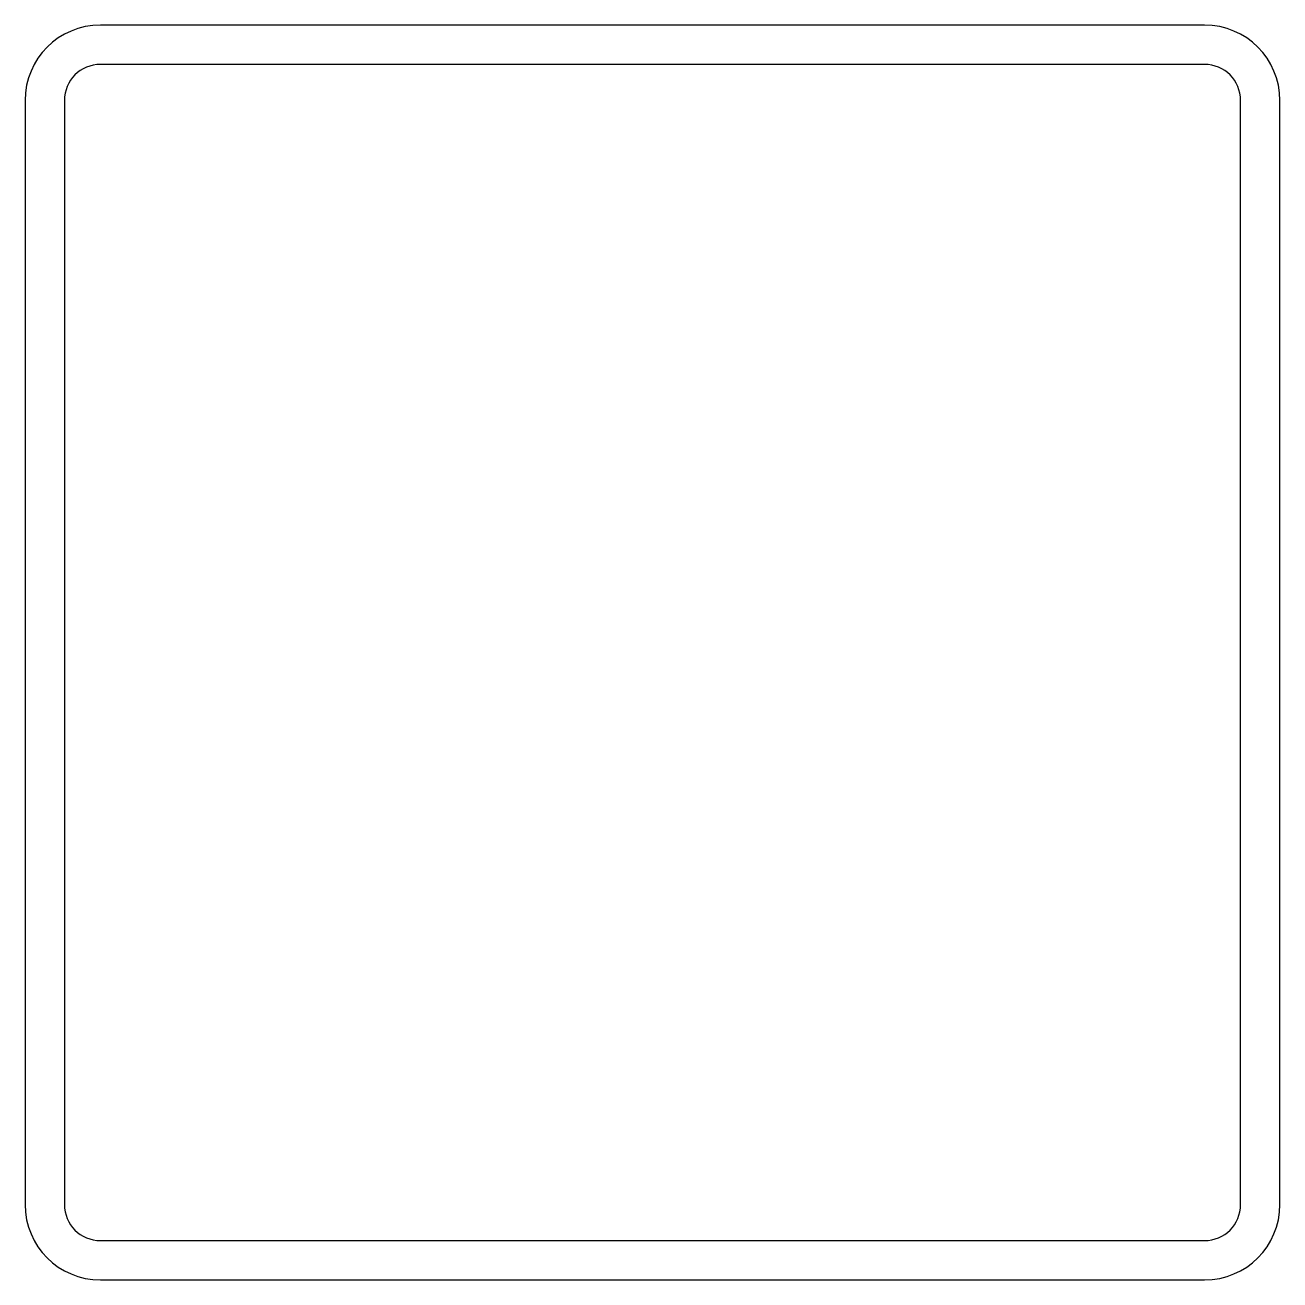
# Model space of a CAD drawing. Header units: inches. Extents: x -3 to 3, y -3 to 3.
import ezdxf

# ---------------------------------------------------------------- set-up
doc = ezdxf.new("R2010")
doc.units = ezdxf.units.IN
doc.layers.get('0').update_dxf_attribs({"linetype": 'CONTINUOUS'})

msp = doc.modelspace()

# ---------------------------------------------------------------- linework, layer by layer
for p, q in [((2.64, 3), (-2.64, 3)), ((2.64, 2.812), (-2.64, 2.812)), ((-3, 2.64), (-3, -2.64)), ((3, -2.64), (3, 2.64)), ((-2.812, 2.64), (-2.812, -2.64)), ((2.812, -2.64), (2.812, 2.64)), ((-2.64, -2.812), (2.64, -2.812)), ((-2.64, -3), (2.64, -3))]:
    msp.add_line(p, q)
for centre, radius, start, end in [((-2.64, 2.64), 0.36, 90, 180), ((2.64, 2.64), 0.36, 0, 90), ((-2.64, 2.64), 0.172, 90, 180), ((2.64, 2.64), 0.172, 0, 90), ((-2.64, -2.64), 0.172, 180, 270), ((2.64, -2.64), 0.172, 270, 360), ((-2.64, -2.64), 0.36, 180, 270), ((2.64, -2.64), 0.36, 270, 360)]:
    msp.add_arc(centre, radius, start, end)

doc.saveas('drawing.dxf')
